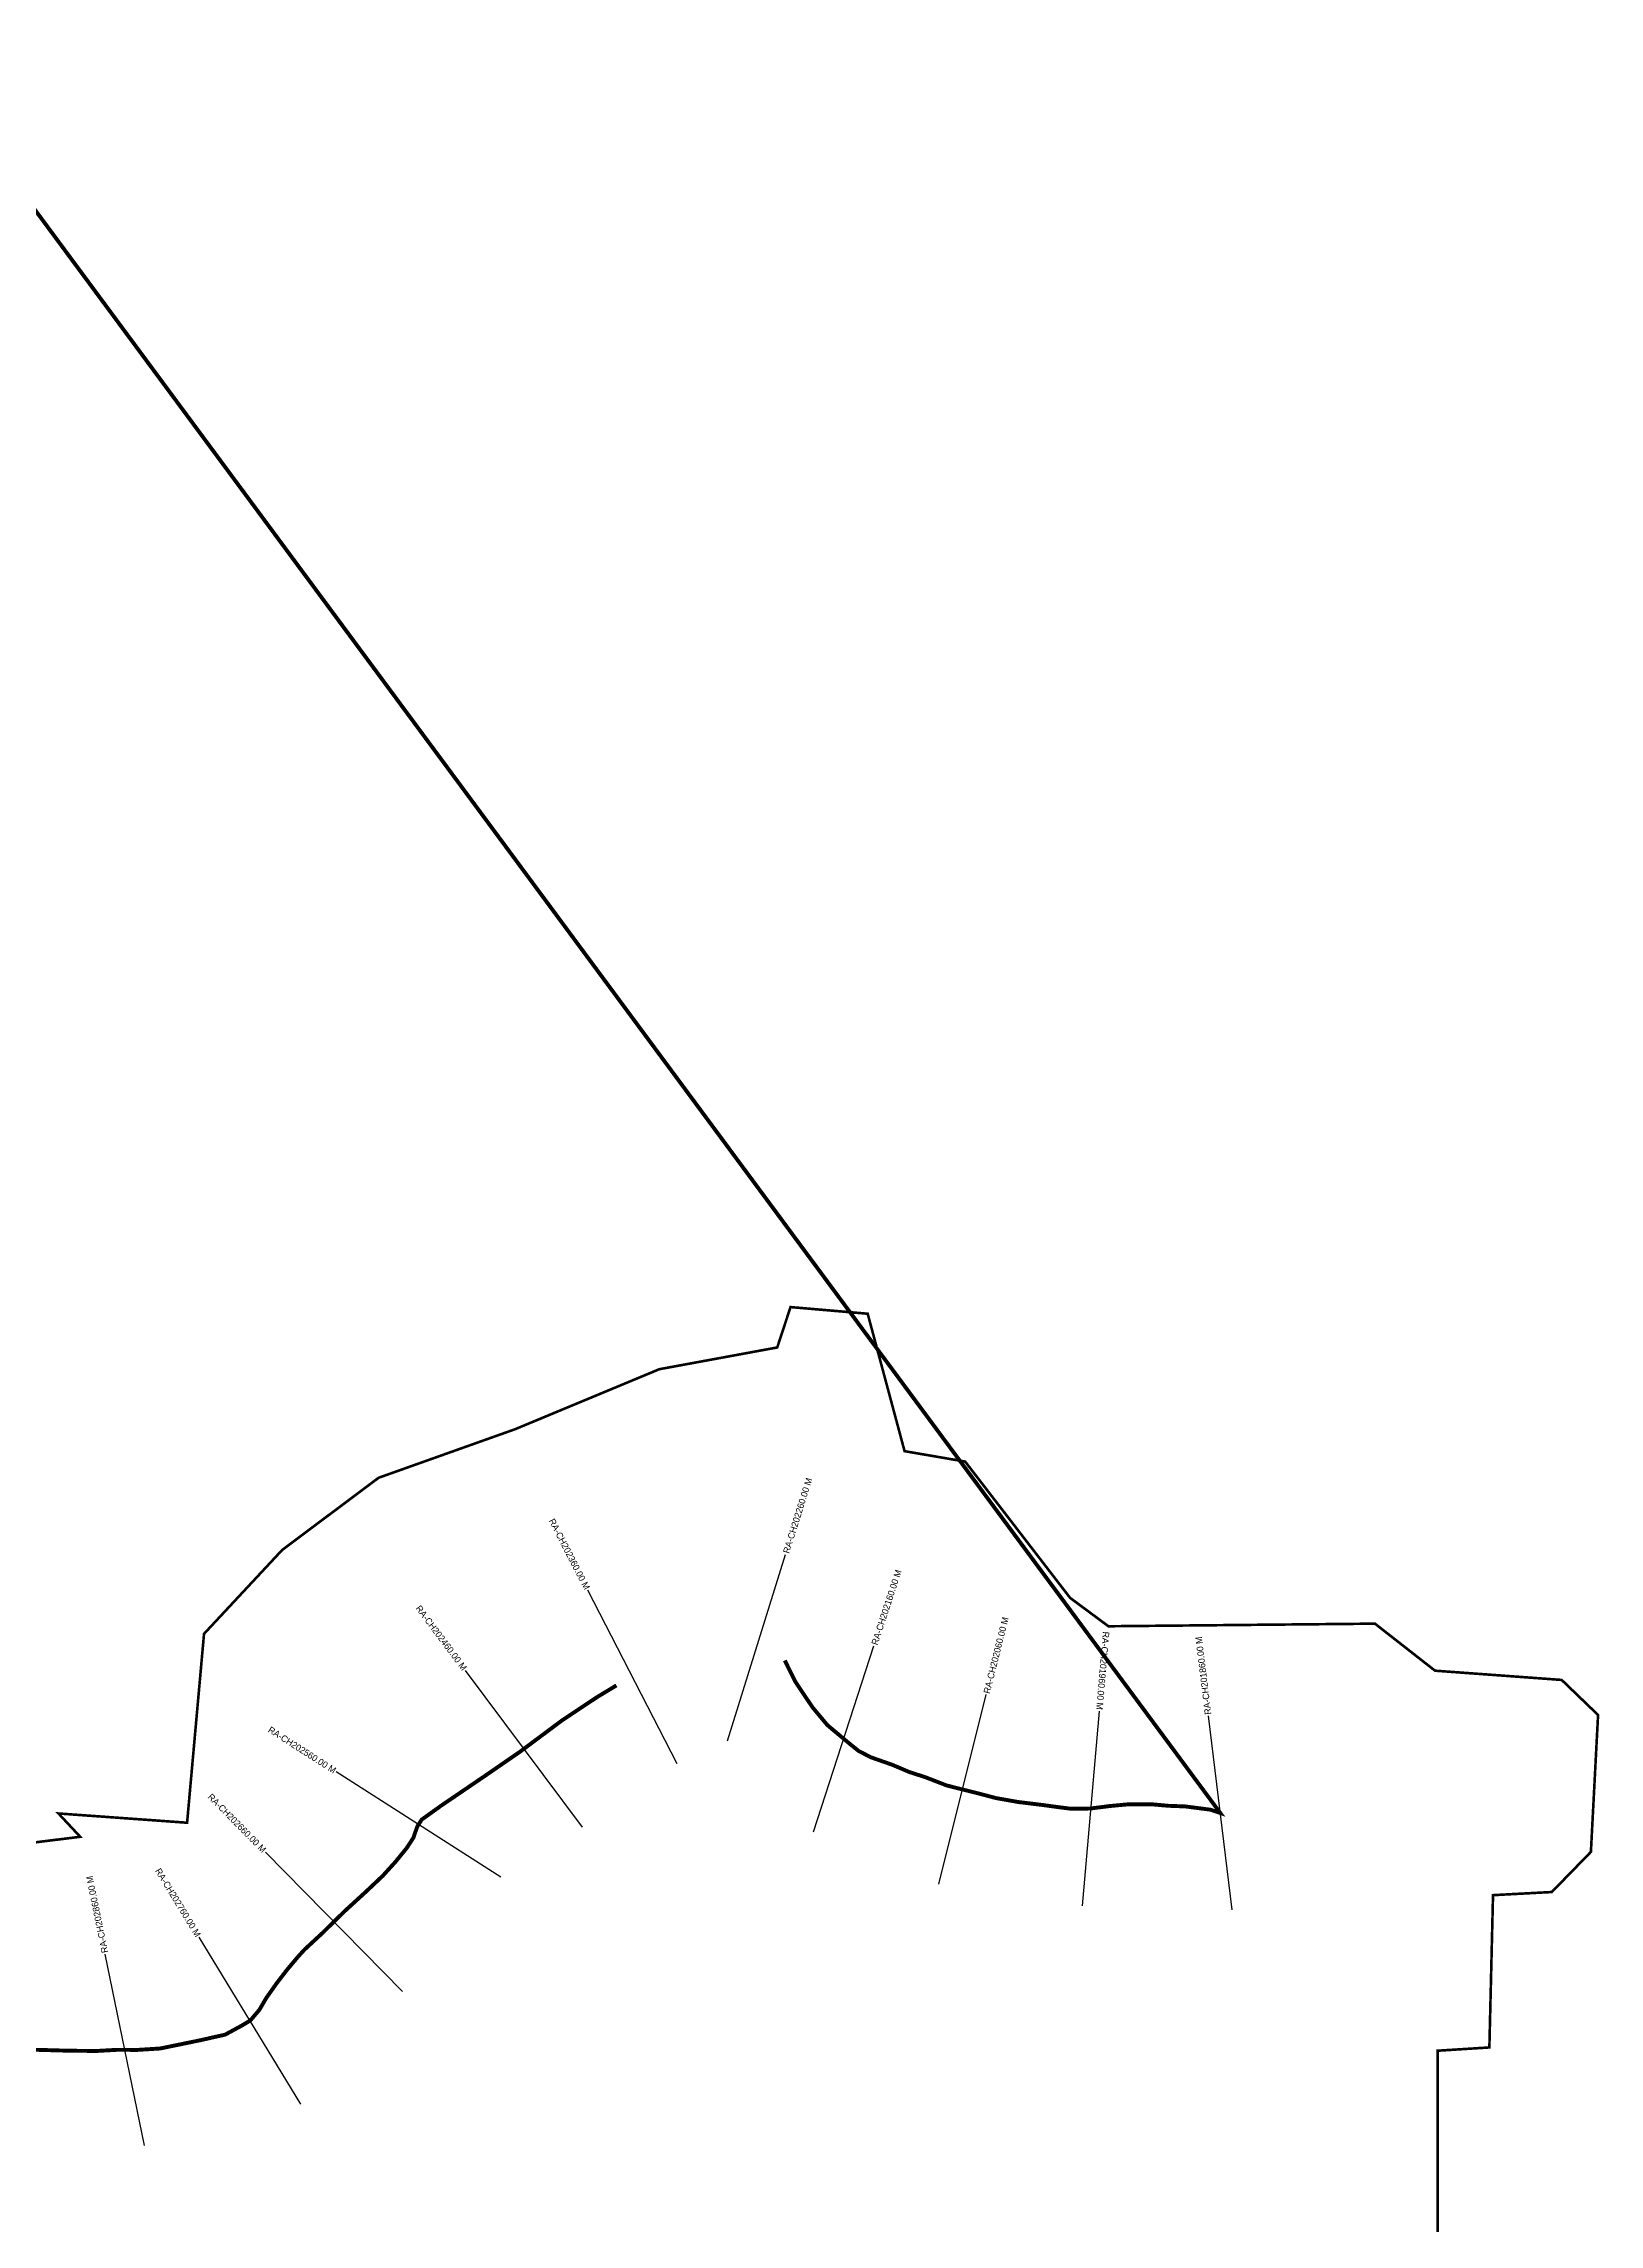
# Model space of a CAD drawing. Header units: metres. Extents: x 269105 to 277457, y 2078814 to 2090619.
# Drawn here: x 276263 to 277457, y 2080091 to 2081765 of the extents above; entities that cross this region are included whole.
import ezdxf
from ezdxf.enums import TextEntityAlignment as Align

# ---------------------------------------------------------------- set-up
doc = ezdxf.new("R2010")
doc.units = ezdxf.units.M
for name, color, linetype in [('CS', 134, 'Continuous'), ('CSMark', 210, 'Continuous'), ('NATURALLY PROTECTED', 3, 'Continuous')]:
    doc.layers.add(name, color=color, linetype=linetype)

msp = doc.modelspace()

# ---------------------------------------------------------------- linework, layer by layer
at = {"color": 6, "const_width": 2}
msp.add_lwpolyline([(276139, 2080369.7), (276291.5, 2080388.6), (276274.8, 2080406.5), (276373.5, 2080399.4), (276386.5, 2080544.4), (276446.5, 2080608.8), (276520.5, 2080664.2), (276625.3, 2080701.5), (276735.8, 2080747.5), (276826.3, 2080764.2), (276836.5, 2080795.2), (276895.7, 2080790.1), (276924, 2080684.6), (276970.5, 2080676.6), (277051, 2080572), (277080.4, 2080550.2), (277284.9, 2080552.2), (277331, 2080516.1), (277428.2, 2080509), (277456.1, 2080482.1), (277450.6, 2080377), (277420.6, 2080346.2), (277375.5, 2080343.8), (277372.7, 2080226.9), (277333.1, 2080224.4), (277333.1, 2079980.1)], dxfattribs=at)
at = {"layer": 'CS'}
for p, q in [((276788.1, 2080462.2), (276832.7, 2080605.4)), ((276749.6, 2080444.5), (276681, 2080577.9)), ((276854, 2080392.5), (276900.5, 2080535.1)), ((276676.8, 2080396.1), (276587.2, 2080516.3)), ((276950.3, 2080352.2), (276986.6, 2080497.7)), ((277060.6, 2080335.7), (277073.5, 2080485.1)), ((277175.4, 2080332.5), (277157.1, 2080481.4)), ((276614.2, 2080357.5), (276488, 2080438.5)), ((276538.7, 2080269.9), (276433.6, 2080376.8)), ((276460.7, 2080183.4), (276382.7, 2080311.5)), ((276340.7, 2080151.6), (276310.7, 2080298.5))]:
    msp.add_line(p, q, dxfattribs=at)
at = {"layer": 'NATURALLY PROTECTED', "const_width": 3, "flags": 128}
for points in [[(269635.4, 2090596.9), (277166.2, 2080406.9), (277158.7, 2080409.4), (277151.7, 2080410.3), (277139.4, 2080411.9), (277126.3, 2080412.4), (277113, 2080413.6), (277096.4, 2080413.6), (277081.5, 2080412.2), (277066.5, 2080410.3), (277051.9, 2080410.1), (277041.7, 2080411.4), (277029.2, 2080413.1), (277011.2, 2080415.3), (276994.2, 2080418.3), (276981.3, 2080421.7), (276956.3, 2080428), (276939.8, 2080434.4), (276927.9, 2080438.2), (276914.5, 2080443.9), (276898.2, 2080449.6), (276888.7, 2080454.5), (276880.8, 2080460.9), (276864.8, 2080474.3), (276853.6, 2080487.7), (276848.7, 2080494.9), (276840, 2080508), (276832.1, 2080524)], [(276702.9, 2080504.8), (276687.9, 2080495.7), (276661.4, 2080478.1), (276629.1, 2080454), (276602.7, 2080435.8), (276568.6, 2080412.6), (276553.5, 2080401.8), (276550.1, 2080396.4), (276547.1, 2080387.8), (276542.1, 2080380.1), (276533.5, 2080369.5), (276523.7, 2080358.7), (276511, 2080346.7), (276494.4, 2080331.5), (276477.2, 2080314.6), (276463.4, 2080301.8), (276458.5, 2080296.4), (276450.5, 2080286.9), (276442.4, 2080276.4), (276434.4, 2080265.1), (276428.9, 2080255.7), (276422, 2080247.6), (276415, 2080243.4), (276402.6, 2080236.7), (276383, 2080232.3), (276352.8, 2080226.1), (276335.3, 2080225), (276320.2, 2080225.1), (276304, 2080224.2), (276282.5, 2080224.4), (276254, 2080225.2)]]:
    msp.add_lwpolyline(points, dxfattribs=at)

# ---------------------------------------------------------------- texts
at = {"layer": 'CSMark'}
for s, rotation, p in [('RA-CH202260.00 M', 72.7196, (276833, 2080606.4)), ('RA-CH202160.00 M', 71.9403, (276900.8, 2080536.1)), ('RA-CH202060.00 M', 75.9843, (276986.9, 2080498.7)), ('RA-CH201860.00 M', 97.0064, (277156.9, 2080482.4)), ('RA-CH202860.00 M', 101.5708, (276310.5, 2080299.5))]:
    msp.add_text(s, height=5, rotation=rotation, dxfattribs=at).set_placement(p, align=Align.MIDDLE_LEFT)
for s, rotation, p in [('RA-CH202360.00 M', 297.2126, (276680.6, 2080578.8)), ('RA-CH202460.00 M', 306.7126, (276586.6, 2080517.1)), ('RA-CH201960.00 M', 265.0629, (277073.5, 2080486.1)), ('RA-CH202560.00 M', 327.333, (276487.1, 2080439)), ('RA-CH202660.00 M', 314.5165, (276432.9, 2080377.6)), ('RA-CH202760.00 M', 301.3561, (276382.2, 2080312.4))]:
    msp.add_text(s, height=5, rotation=rotation, dxfattribs=at).set_placement(p, align=Align.MIDDLE_RIGHT)

doc.saveas('drawing.dxf')
